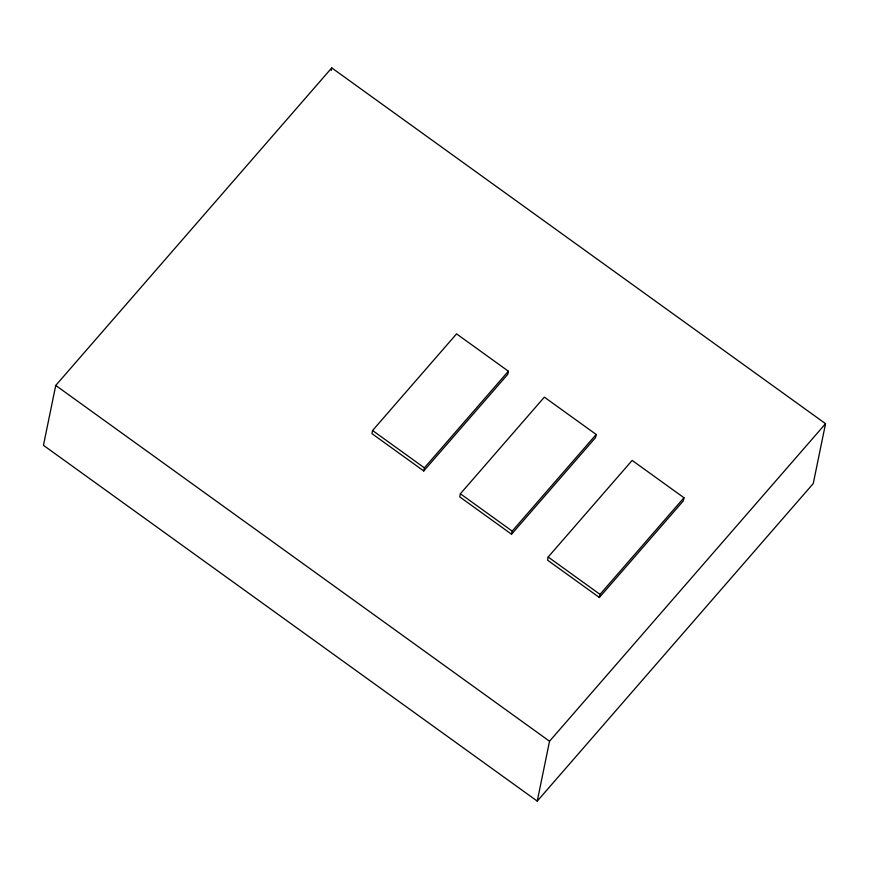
<?xml version="1.0" encoding="UTF-8"?>
<svg xmlns="http://www.w3.org/2000/svg" width="869" height="869" viewBox="0 0 869 869"><rect width="100%" height="100%" fill="white"/><g stroke="black" fill="none" stroke-linecap="round" stroke-linejoin="round"><path stroke-width="1.3" d="M55.746 385.445L43.45 445.319L537.248 801.109L813.254 483.555L825.55 423.681L331.752 67.891L55.746 385.445L549.534 741.235L537.248 801.109M331.219 70.498L331.752 67.891M372.573 430.503L371.932 433.62L423.757 470.965L507.746 374.333L508.387 371.215L456.562 333.881L372.573 430.503L424.398 467.848L423.757 470.965M460.374 493.766L459.734 496.883L511.559 534.229L595.547 437.596L596.188 434.478L544.363 397.144L460.374 493.766L512.199 531.111L511.559 534.229M548.176 557.029L547.535 560.147L599.36 597.492L683.338 500.859L683.979 497.741L632.154 460.407L548.176 557.029L600.001 594.374L599.36 597.492M424.398 467.848L508.387 371.215M512.199 531.111L596.188 434.478M600.001 594.374L683.979 497.741M549.534 741.235L825.55 423.681"/></g></svg>
